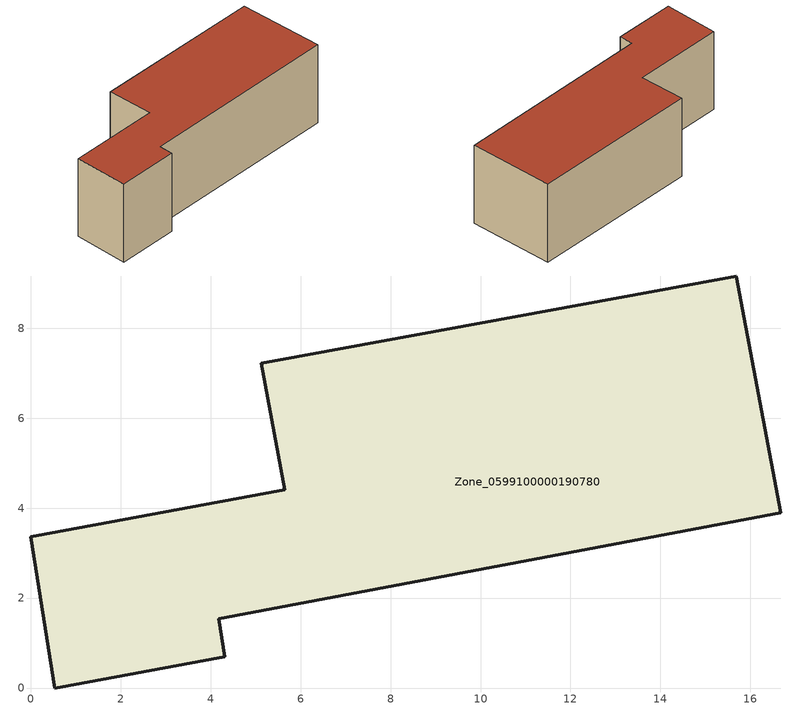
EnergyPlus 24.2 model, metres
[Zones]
Zone_0599100000190780
 floor ground (C_G): 5.64,4.41 5.12,7.22 15.68,9.16 16.67,3.9 4.17,1.54 4.31,0.69 0.52,0 0,3.37 z0
 wall outside (C_F): 5.12,7.22 5.64,4.41 0,3.37 0.52,0 4.31,0.69 4.17,1.54 16.67,3.9 15.68,9.16 5.12,7.22 z0:5.17
 roof outside (C_R): 4.17,1.54 16.67,3.9 15.68,9.16 5.12,7.22 5.64,4.41 0,3.37 0.52,0 4.31,0.69 z5.17
[BUILDING]
Pand.0599100000190780: North Axis=0; Terrain=City; Loads Convergence Tolerance Value=0.04; Temperature Convergence Tolerance Value=0.4; Solar Distribution=FullExterior; Maximum Number of Warmup Days=25; Minimum Number of Warmup Days=1
[Site:Location]
Rotterdam.The.Hague.AP_ZH_NLD Design_Conditions: Latitude=51.96; Longitude=4.45; Time Zone=1; Elevation=-4.5
[SITE:GROUNDTEMPERATURE:BUILDINGSURFACE]
18, 18, 18, 18, 18, 18, 18, 18, 18, 18, 18, 18
[MATERIAL] Thermal Absorptance=0.9; Solar Absorptance=0.7; Visible Absorptance=0.7
Name | Roughness | Thickness | Conductivity | Density | Specific Heat
G.D.1965 | MediumSmooth | 0.15 | 1 | 540 | 1210
F.D.1965 | Rough | 0.3 | 0.857143 | 1920 | 840
R.D.1965 | MediumRough | 0.2 | 0.08 | 1500 | 1000
[CONSTRUCTION]
C_G: G.D.1965
C_F: F.D.1965
C_R: R.D.1965
[ZONE]
Zone_0599100000190780: Type=1; Multiplier=1; Ceiling Height=Autocalculate; Volume=Autocalculate; Floor Area=autocalculate; Part of Total Floor Area=Yes
[ZONEINFILTRATION:DESIGNFLOWRATE]
Infil_Zone_0599100000190780: Zone or ZoneList or Space or SpaceList=Zone_0599100000190780; Schedule=AlwaysOn; Design Flow Rate Calculation Method=Flow/Area; Flow Rate per Floor Area=0.0042; Constant Term Coefficient=1; Temperature Term Coefficient=0; Velocity Term Coefficient=0; Velocity Squared Term Coefficient=0
[HVACTEMPLATE:ZONE:IDEALLOADSAIRSYSTEM]
Zone_0599100000190780: Maximum Heating Supply Air Temperature=50; Minimum Cooling Supply Air Temperature=13; Maximum Heating Supply Air Humidity Ratio=0.0156; Minimum Cooling Supply Air Humidity Ratio=0.0077; Heating Limit=NoLimit; Cooling Limit=NoLimit; Dehumidification Control Type=ConstantSensibleHeatRatio; Cooling Sensible Heat Ratio=0.7; Dehumidification Setpoint=60; Humidification Control Type=None; Humidification Setpoint=30; Outdoor Air Method=None; Outdoor Air Flow Rate per Person=0.00944; Outdoor Air Flow Rate per Zone Floor Area=0; Outdoor Air Flow Rate per Zone=0; Demand Controlled Ventilation Type=None; Outdoor Air Economizer Type=NoEconomizer; Heat Recovery Type=None; Sensible Heat Recovery Effectiveness=0.7; Latent Heat Recovery Effectiveness=0.65
[ZONECONTROL:THERMOSTAT]
ThermostatControl_Zone_0599100000190780: Zone or ZoneList=Zone_0599100000190780; Control Type Schedule=DualSetpointControlType; Control 1=Thermostat_Zone_0599100000190780; Temperature Difference Between Cutout And Setpoint=0
[THERMOSTATSETPOINT:DUALSETPOINT]
Thermostat_Zone_0599100000190780: Heating Setpoint Temperature Schedule=HeatingSetpoint_Zone_0599100000190780; Cooling Setpoint Temperature Schedule=CoolingSetpoint_Zone_0599100000190780
[SCHEDULE:COMPACT]
HeatingSetpoint_Zone_0599100000190780: Through: 12/31, For: AllDays, Until: 24:00, 21
CoolingSetpoint_Zone_0599100000190780: Through: 12/31, For: AllDays, Until: 24:00, 24
DualSetpointControlType: Through: 12/31, For: AllDays, Until: 24:00, 4
AlwaysOn: Through: 12/31, For: AllDays, Until: 24:00, 1
